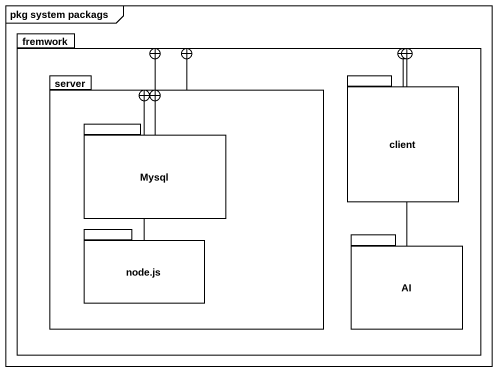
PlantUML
@startuml
mainframe pkg system packags
package fremwork {
  package server {
    package Mysql {
    }
    package "node.js" as node_js {
    }
  }
  package client {
  }
  package AI {
  }
}
server -right-+ fremwork
client -left-+ fremwork
Mysql -right-+ fremwork
Mysql --+ server
node_js -up-+ server
AI -left-+ fremwork
@enduml
